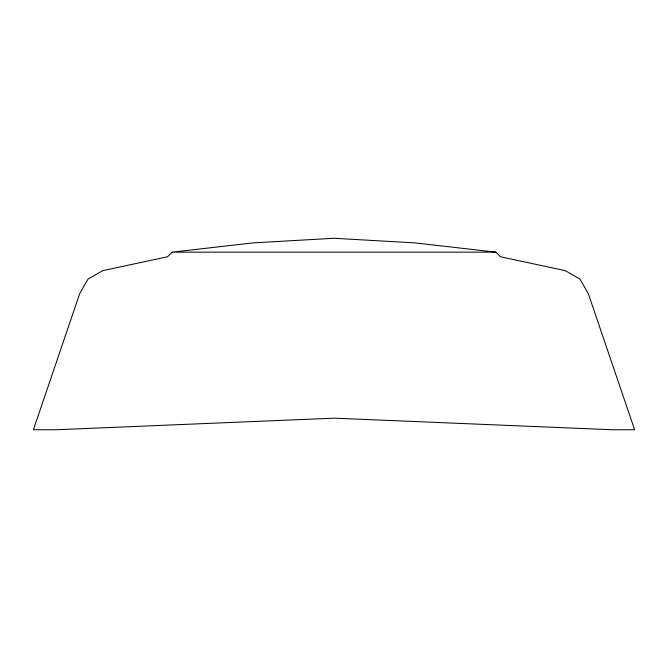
<?xml version="1.0" encoding="UTF-8"?>
<svg xmlns="http://www.w3.org/2000/svg" width="668" height="668" viewBox="0 0 668 668"><rect width="100%" height="100%" fill="white"/><g stroke="black" fill="none" stroke-linecap="round" stroke-linejoin="round"><path stroke-width="1" d="M172.135 252.145L167.518 256.771L102.772 270.64L88.051 279.049L79.642 293.77L33.4 429.733L56.521 429.733L334 418.168L611.479 429.733L634.6 429.733L588.358 293.77L579.949 279.049L565.228 270.64L500.482 256.771L495.865 252.145L414.928 242.893L334 238.267L253.072 242.893L172.135 252.145L495.865 252.145"/></g></svg>
